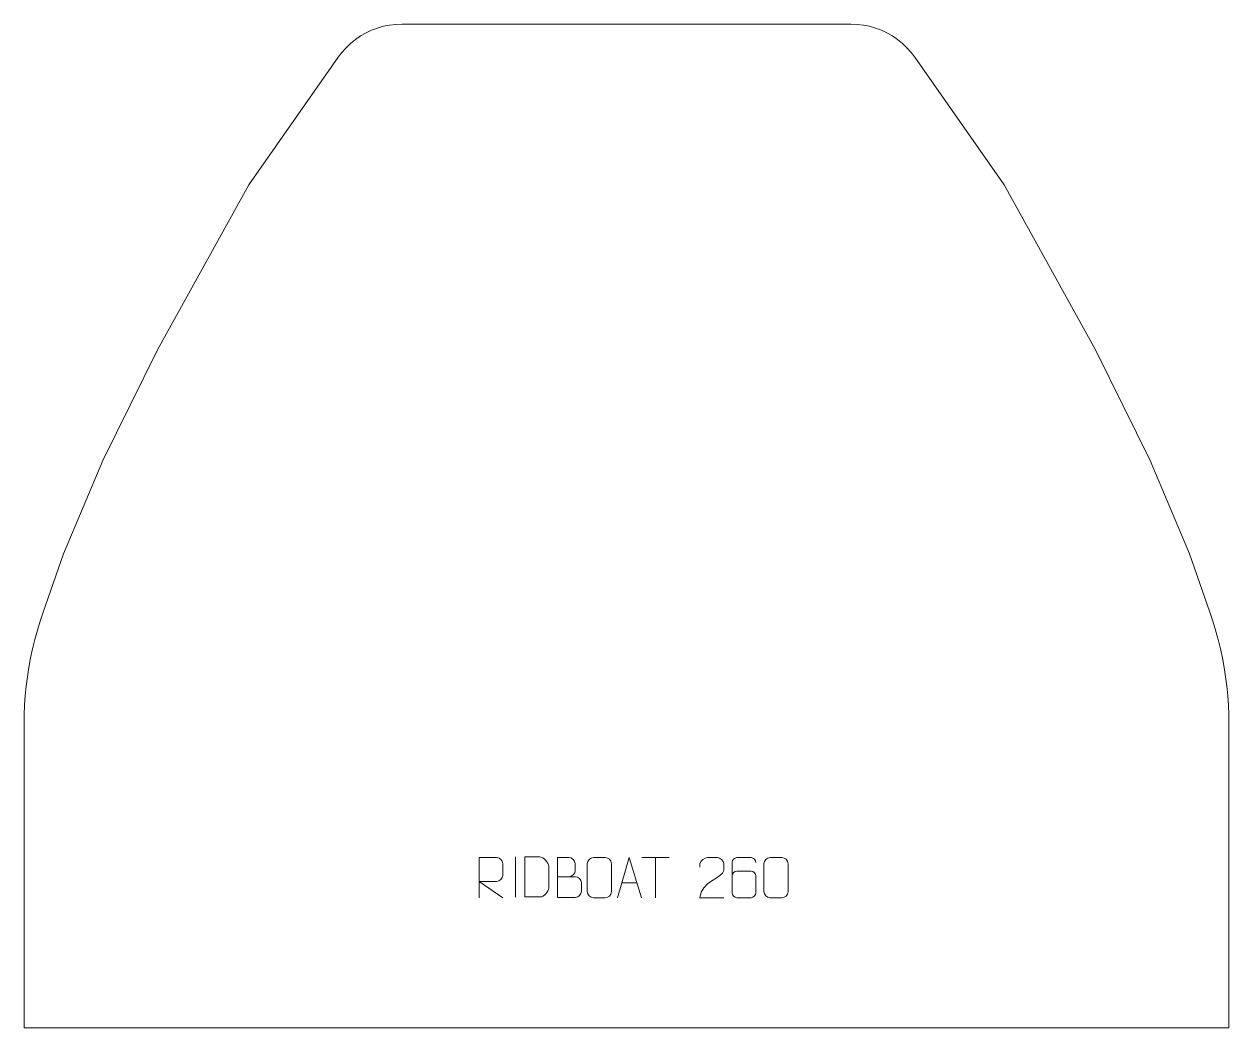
# Model space of a CAD drawing. Header units: millimetres. Extents: x -372 to 378, y 546 to 1171.
import ezdxf

# ---------------------------------------------------------------- set-up
doc = ezdxf.new("R2010")
doc.units = ezdxf.units.MM
doc.header["$MEASUREMENT"] = 0
doc.layers.add('layer 1', color=7, linetype='Continuous')

msp = doc.modelspace()

# ---------------------------------------------------------------- linework, layer by layer
at = {"layer": 'layer 1', "color": 242, "lineweight": 9}
msp.add_open_spline([(-136.2593, 1171.4096), (-136.2593, 1171.4096), (143.2417, 1171.4096), (143.2417, 1171.4096), (143.2417, 1171.4096), (143.2417, 1171.4096), (147.1177, 1171.2554), (147.1177, 1171.2554), (147.1177, 1171.2554), (147.1177, 1171.2554), (150.9687, 1170.7906), (150.9687, 1170.7906), (150.9687, 1170.7906), (150.9687, 1170.7906), (154.7698, 1170.0204), (154.7698, 1170.0204), (154.7698, 1170.0204), (154.7698, 1170.0204), (158.498, 1168.948), (158.498, 1168.948), (158.498, 1168.948), (158.498, 1168.948), (162.1282, 1167.5809), (162.1282, 1167.5809), (162.1282, 1167.5809), (162.1282, 1167.5809), (165.6377, 1165.9287), (165.6377, 1165.9287), (165.6377, 1165.9287), (165.6377, 1165.9287), (169.0037, 1164.0016), (169.0037, 1164.0016), (169.0037, 1164.0016), (169.0037, 1164.0016), (172.2048, 1161.8115), (172.2048, 1161.8115), (172.2048, 1161.8115), (172.2048, 1161.8115), (175.2211, 1159.3723), (175.2211, 1159.3723), (175.2211, 1159.3723), (175.2211, 1159.3723), (178.0322, 1156.6993), (178.0322, 1156.6993), (178.0322, 1156.6993), (178.0322, 1156.6993), (180.6205, 1153.8109), (180.6205, 1153.8109), (180.6205, 1153.8109), (180.6205, 1153.8109), (182.9711, 1150.7251), (182.9711, 1150.7251), (182.9711, 1150.7251), (182.9711, 1150.7251), (238.4908, 1071.4094), (238.4908, 1071.4094), (238.4908, 1071.4094), (238.4908, 1071.4094), (295.4904, 968.5304), (295.4904, 968.5304), (295.4904, 968.5304), (295.4904, 968.5304), (329.5152, 899.6866), (329.5152, 899.6866), (329.5152, 899.6866), (329.5152, 899.6866), (353.9111, 841.6388), (353.9111, 841.6388), (353.9111, 841.6388), (353.9111, 841.6388), (366.6362, 805.2815), (366.6362, 805.2815), (366.6362, 805.2815), (366.6362, 805.2815), (368.5148, 799.6634), (368.5148, 799.6634), (368.5148, 799.6634), (368.5148, 799.6634), (370.2347, 793.9944), (370.2347, 793.9944), (370.2347, 793.9944), (370.2347, 793.9944), (371.7952, 788.2787), (371.7952, 788.2787), (371.7952, 788.2787), (371.7952, 788.2787), (373.1938, 782.5222), (373.1938, 782.5222), (373.1938, 782.5222), (373.1938, 782.5222), (374.4321, 776.7295), (374.4321, 776.7295), (374.4321, 776.7295), (374.4321, 776.7295), (375.5066, 770.903), (375.5066, 770.903), (375.5066, 770.903), (375.5066, 770.903), (376.4173, 765.0492), (376.4173, 765.0492), (376.4173, 765.0492), (376.4173, 765.0492), (377.1629, 759.1721), (377.1629, 759.1721), (377.1629, 759.1721), (377.1629, 759.1721), (377.7429, 753.277), (377.7429, 753.277), (377.7429, 753.277), (377.7429, 753.277), (378.1581, 747.3669), (378.1581, 747.3669), (378.1581, 747.3669), (378.1581, 747.3669), (378.4076, 741.4476), (378.4076, 741.4476), (378.4076, 741.4476), (378.4076, 741.4476), (378.4911, 735.524), (378.4911, 735.524), (378.4911, 735.524), (378.4911, 735.524), (378.4911, 546.4106), (378.4911, 546.4106), (378.4911, 546.4106), (378.4911, 546.4106), (-371.5087, 546.4106), (-371.5087, 546.4106), (-371.5087, 546.4106), (-371.5087, 546.4106), (-371.5087, 735.524), (-371.5087, 735.524), (-371.5087, 735.524), (-371.5087, 735.524), (-371.4252, 741.4476), (-371.4252, 741.4476), (-371.4252, 741.4476), (-371.4252, 741.4476), (-371.1769, 747.3669), (-371.1769, 747.3669), (-371.1769, 747.3669), (-371.1769, 747.3669), (-370.7606, 753.277), (-370.7606, 753.277), (-370.7606, 753.277), (-370.7606, 753.277), (-370.1805, 759.1721), (-370.1805, 759.1721), (-370.1805, 759.1721), (-370.1805, 759.1721), (-369.4349, 765.0492), (-369.4349, 765.0492), (-369.4349, 765.0492), (-369.4349, 765.0492), (-368.5242, 770.903), (-368.5242, 770.903), (-368.5242, 770.903), (-368.5242, 770.903), (-367.4497, 776.7295), (-367.4497, 776.7295), (-367.4497, 776.7295), (-367.4497, 776.7295), (-366.2125, 782.5222), (-366.2125, 782.5222), (-366.2125, 782.5222), (-366.2125, 782.5222), (-364.8128, 788.2787), (-364.8128, 788.2787), (-364.8128, 788.2787), (-364.8128, 788.2787), (-363.2522, 793.9944), (-363.2522, 793.9944), (-363.2522, 793.9944), (-363.2522, 793.9944), (-361.5324, 799.6634), (-361.5324, 799.6634), (-361.5324, 799.6634), (-361.5324, 799.6634), (-359.6538, 805.2815), (-359.6538, 805.2815), (-359.6538, 805.2815), (-359.6538, 805.2815), (-346.9287, 841.6388), (-346.9287, 841.6388), (-346.9287, 841.6388), (-346.9287, 841.6388), (-322.5337, 899.6866), (-322.5337, 899.6866), (-322.5337, 899.6866), (-322.5337, 899.6866), (-288.5092, 968.5304), (-288.5092, 968.5304), (-288.5092, 968.5304), (-288.5092, 968.5304), (-231.5084, 1071.4094), (-231.5084, 1071.4094), (-231.5084, 1071.4094), (-231.5084, 1071.4094), (-175.9887, 1150.7251), (-175.9887, 1150.7251), (-175.9887, 1150.7251), (-175.9887, 1150.7251), (-173.6393, 1153.8109), (-173.6393, 1153.8109), (-173.6393, 1153.8109), (-173.6393, 1153.8109), (-171.0498, 1156.6993), (-171.0498, 1156.6993), (-171.0498, 1156.6993), (-171.0498, 1156.6993), (-168.2387, 1159.3723), (-168.2387, 1159.3723), (-168.2387, 1159.3723), (-168.2387, 1159.3723), (-165.2224, 1161.8115), (-165.2224, 1161.8115), (-165.2224, 1161.8115), (-165.2224, 1161.8115), (-162.0213, 1164.0016), (-162.0213, 1164.0016), (-162.0213, 1164.0016), (-162.0213, 1164.0016), (-158.6553, 1165.9287), (-158.6553, 1165.9287), (-158.6553, 1165.9287), (-158.6553, 1165.9287), (-155.1458, 1167.5809), (-155.1458, 1167.5809), (-155.1458, 1167.5809), (-155.1458, 1167.5809), (-151.5156, 1168.948), (-151.5156, 1168.948), (-151.5156, 1168.948), (-151.5156, 1168.948), (-147.7874, 1170.0204), (-147.7874, 1170.0204), (-147.7874, 1170.0204), (-147.7874, 1170.0204), (-143.9863, 1170.7906), (-143.9863, 1170.7906), (-143.9863, 1170.7906), (-143.9863, 1170.7906), (-140.1353, 1171.2554), (-140.1353, 1171.2554), (-140.1353, 1171.2554), (-140.1353, 1171.2554), (-136.2593, 1171.4096), (-136.2593, 1171.4096)], degree=3, knots=[0, 0, 0, 0, 0.01587302, 0.01587302, 0.01587302, 0.01587302, 0.03174603, 0.03174603, 0.03174603, 0.03174603, 0.04761905, 0.04761905, 0.04761905, 0.04761905, 0.06349206, 0.06349206, 0.06349206, 0.06349206, 0.07936508, 0.07936508, 0.07936508, 0.07936508, 0.0952381, 0.0952381, 0.0952381, 0.0952381, 0.11111111, 0.11111111, 0.11111111, 0.11111111, 0.12698413, 0.12698413, 0.12698413, 0.12698413, 0.14285714, 0.14285714, 0.14285714, 0.14285714, 0.15873016, 0.15873016, 0.15873016, 0.15873016, 0.17460317, 0.17460317, 0.17460317, 0.17460317, 0.19047619, 0.19047619, 0.19047619, 0.19047619, 0.20634921, 0.20634921, 0.20634921, 0.20634921, 0.22222222, 0.22222222, 0.22222222, 0.22222222, 0.23809524, 0.23809524, 0.23809524, 0.23809524, 0.25396825, 0.25396825, 0.25396825, 0.25396825, 0.26984127, 0.26984127, 0.26984127, 0.26984127, 0.28571429, 0.28571429, 0.28571429, 0.28571429, 0.3015873, 0.3015873, 0.3015873, 0.3015873, 0.31746032, 0.31746032, 0.31746032, 0.31746032, 0.33333333, 0.33333333, 0.33333333, 0.33333333, 0.34920635, 0.34920635, 0.34920635, 0.34920635, 0.36507937, 0.36507937, 0.36507937, 0.36507937, 0.38095238, 0.38095238, 0.38095238, 0.38095238, 0.3968254, 0.3968254, 0.3968254, 0.3968254, 0.41269841, 0.41269841, 0.41269841, 0.41269841, 0.42857143, 0.42857143, 0.42857143, 0.42857143, 0.44444444, 0.44444444, 0.44444444, 0.44444444, 0.46031746, 0.46031746, 0.46031746, 0.46031746, 0.47619048, 0.47619048, 0.47619048, 0.47619048, 0.49206349, 0.49206349, 0.49206349, 0.49206349, 0.50793651, 0.50793651, 0.50793651, 0.50793651, 0.52380952, 0.52380952, 0.52380952, 0.52380952, 0.53968254, 0.53968254, 0.53968254, 0.53968254, 0.55555556, 0.55555556, 0.55555556, 0.55555556, 0.57142857, 0.57142857, 0.57142857, 0.57142857, 0.58730159, 0.58730159, 0.58730159, 0.58730159, 0.6031746, 0.6031746, 0.6031746, 0.6031746, 0.61904762, 0.61904762, 0.61904762, 0.61904762, 0.63492063, 0.63492063, 0.63492063, 0.63492063, 0.65079365, 0.65079365, 0.65079365, 0.65079365, 0.66666667, 0.66666667, 0.66666667, 0.66666667, 0.68253968, 0.68253968, 0.68253968, 0.68253968, 0.6984127, 0.6984127, 0.6984127, 0.6984127, 0.71428571, 0.71428571, 0.71428571, 0.71428571, 0.73015873, 0.73015873, 0.73015873, 0.73015873, 0.74603175, 0.74603175, 0.74603175, 0.74603175, 0.76190476, 0.76190476, 0.76190476, 0.76190476, 0.77777778, 0.77777778, 0.77777778, 0.77777778, 0.79365079, 0.79365079, 0.79365079, 0.79365079, 0.80952381, 0.80952381, 0.80952381, 0.80952381, 0.82539683, 0.82539683, 0.82539683, 0.82539683, 0.84126984, 0.84126984, 0.84126984, 0.84126984, 0.85714286, 0.85714286, 0.85714286, 0.85714286, 0.87301587, 0.87301587, 0.87301587, 0.87301587, 0.88888889, 0.88888889, 0.88888889, 0.88888889, 0.9047619, 0.9047619, 0.9047619, 0.9047619, 0.92063492, 0.92063492, 0.92063492, 0.92063492, 0.93650794, 0.93650794, 0.93650794, 0.93650794, 0.95238095, 0.95238095, 0.95238095, 0.95238095, 0.96825397, 0.96825397, 0.96825397, 0.96825397, 1, 1, 1, 1], dxfattribs=at)
at = {"layer": 'layer 1', "color": 250, "lineweight": 9}
for points in [[(-65.5704, 652.8815), (-65.5704, 652.8815), (-65.5704, 627.9074), (-65.5704, 627.9074)], [(13.0387, 652.4178), (13.0387, 652.4178), (30.0259, 652.4178), (30.0259, 652.4178)], [(21.5325, 627.4878), (21.5325, 627.4878), (21.5325, 652.4413), (21.5325, 652.4413)], [(0.5694, 636.7372), (0.5694, 636.7372), (10.0651, 636.7372), (10.0651, 636.7372)]]:
    msp.add_open_spline(points, degree=3, dxfattribs=at)
for points, knots in [([(-59.7501, 627.9503), (-57.4183, 627.9507), (-52.4681, 627.9267), (-50.1366, 627.9264), (-50.1366, 627.9264), (-48.2116, 627.821), (-44.893, 631.3626), (-44.9042, 633.3799), (-44.9042, 633.3799), (-44.9046, 639.15), (-44.9046, 641.3197), (-44.9042, 647.089), (-44.9042, 647.089), (-44.9085, 649.2271), (-48.283, 652.8872), (-50.4354, 652.8737), (-50.4354, 652.8737), (-52.7611, 652.8737), (-57.4854, 652.8737), (-59.8115, 652.8737), (-59.8115, 652.8737), (-59.8111, 647.1268), (-59.7498, 633.6976), (-59.7501, 627.9503)], [0, 0, 0, 0, 0.14285714, 0.14285714, 0.14285714, 0.14285714, 0.28571429, 0.28571429, 0.28571429, 0.28571429, 0.42857143, 0.42857143, 0.42857143, 0.42857143, 0.57142857, 0.57142857, 0.57142857, 0.57142857, 0.71428571, 0.71428571, 0.71428571, 0.71428571, 1, 1, 1, 1]), ([(-39.3814, 640.559), (-35.7428, 640.5594), (-32.1557, 640.5594), (-28.5163, 640.559), (-28.5163, 640.559), (-26.5409, 640.5417), (-24.6173, 638.8056), (-24.6173, 636.756), (-24.6173, 636.756), (-24.6177, 635.6274), (-24.6177, 632.578), (-24.6173, 631.4491), (-24.6173, 631.4491), (-24.5997, 629.5912), (-26.1418, 627.5773), (-28.4633, 627.5942), (-28.4633, 627.5942), (-32.1031, 627.5946), (-35.7425, 627.5946), (-39.3814, 627.5942), (-39.3814, 627.5942), (-39.3814, 635.9125), (-39.3814, 644.2303), (-39.3814, 652.5478), (-39.3814, 652.5478), (-37.0077, 652.5478), (-34.6336, 652.5478), (-32.2594, 652.5478), (-32.2594, 652.5478), (-30.5786, 652.5654), (-28.4818, 650.6549), (-28.4641, 648.6925), (-28.4641, 648.6925), (-28.4645, 646.6264), (-28.4645, 646.4804), (-28.4641, 644.4139), (-28.4641, 644.4139), (-28.4468, 642.3478), (-30.3013, 640.5417), (-32.3113, 640.559)], [0, 0, 0, 0, 0.09090909, 0.09090909, 0.09090909, 0.09090909, 0.18181818, 0.18181818, 0.18181818, 0.18181818, 0.27272727, 0.27272727, 0.27272727, 0.27272727, 0.36363636, 0.36363636, 0.36363636, 0.36363636, 0.45454545, 0.45454545, 0.45454545, 0.45454545, 0.54545455, 0.54545455, 0.54545455, 0.54545455, 0.63636364, 0.63636364, 0.63636364, 0.63636364, 0.72727273, 0.72727273, 0.72727273, 0.72727273, 0.81818182, 0.81818182, 0.81818182, 0.81818182, 1, 1, 1, 1]), ([(-88.2344, 627.4659), (-88.2344, 627.4659), (-88.2344, 652.4194), (-88.2344, 652.4194), (-88.2344, 652.4194), (-84.6396, 652.4194), (-81.0441, 652.4194), (-77.4489, 652.4194), (-77.4489, 652.4194), (-75.1236, 652.3817), (-73.5663, 650.8917), (-73.5704, 648.5253), (-73.5704, 648.5253), (-73.5708, 646.4898), (-73.5708, 643.4304), (-73.5704, 641.3944), (-73.5704, 641.3944), (-73.5769, 639.5189), (-75.3892, 637.5771), (-77.3987, 637.558), (-77.3987, 637.558), (-77.3987, 637.558), (-88.2344, 637.558), (-88.2344, 637.558), (-88.2344, 637.558), (-88.2344, 637.558), (-73.5797, 627.4659), (-73.5797, 627.4659)], [0, 0, 0, 0, 0.125, 0.125, 0.125, 0.125, 0.25, 0.25, 0.25, 0.25, 0.375, 0.375, 0.375, 0.375, 0.5, 0.5, 0.5, 0.5, 0.625, 0.625, 0.625, 0.625, 0.75, 0.75, 0.75, 0.75, 1, 1, 1, 1]), ([(-16.9686, 652.4393), (-14.6025, 652.4393), (-12.236, 652.4393), (-9.8695, 652.4393), (-9.8695, 652.4393), (-7.889, 652.4749), (-5.863, 650.9806), (-5.8359, 648.5385), (-5.8359, 648.5385), (-5.8363, 642.7811), (-5.8363, 637.0233), (-5.8359, 631.2651), (-5.8359, 631.2651), (-5.978, 628.9375), (-7.6844, 627.4552), (-9.8695, 627.4444), (-9.8695, 627.4444), (-12.2419, 627.4448), (-14.6143, 627.4448), (-16.9863, 627.4444), (-16.9863, 627.4444), (-18.9448, 627.3388), (-20.9512, 629.2267), (-20.9398, 631.2477), (-20.9398, 631.2477), (-20.9394, 637.0283), (-20.9394, 642.8086), (-20.9398, 648.5884), (-20.9398, 648.5884), (-20.9355, 650.7304), (-19.1584, 652.4529), (-16.9686, 652.4393)], [0, 0, 0, 0, 0.11111111, 0.11111111, 0.11111111, 0.11111111, 0.22222222, 0.22222222, 0.22222222, 0.22222222, 0.33333333, 0.33333333, 0.33333333, 0.33333333, 0.44444444, 0.44444444, 0.44444444, 0.44444444, 0.55555556, 0.55555556, 0.55555556, 0.55555556, 0.66666667, 0.66666667, 0.66666667, 0.66666667, 0.77777778, 0.77777778, 0.77777778, 0.77777778, 1, 1, 1, 1]), ([(-2.1532, 627.4878), (-2.1532, 627.4878), (5.2178, 652.4413), (5.2178, 652.4413), (5.2178, 652.4413), (5.2178, 652.4413), (12.7877, 627.4878), (12.7877, 627.4878)], [0, 0, 0, 0, 0.33333333, 0.33333333, 0.33333333, 0.33333333, 1, 1, 1, 1]), ([(63.9835, 627.4529), (59.0691, 627.4532), (54.1547, 627.4532), (49.2406, 627.4529), (49.2406, 627.4529), (49.2406, 637.3852), (63.8916, 640.0264), (63.9835, 644.3367), (63.9835, 644.3367), (63.9832, 645.7608), (63.9832, 647.1845), (63.9835, 648.6078), (63.9835, 648.6078), (63.9666, 650.6849), (61.8438, 652.4097), (60.1728, 652.427), (60.1728, 652.427), (58.0996, 652.4266), (56.0267, 652.4266), (53.9543, 652.427), (53.9543, 652.427), (52.1322, 652.4435), (49.3075, 650.6514), (49.2406, 648.5578), (49.2406, 648.5578), (49.2406, 648.5578), (49.2406, 646.503), (49.2406, 646.503)], [0, 0, 0, 0, 0.125, 0.125, 0.125, 0.125, 0.25, 0.25, 0.25, 0.25, 0.375, 0.375, 0.375, 0.375, 0.5, 0.5, 0.5, 0.5, 0.625, 0.625, 0.625, 0.625, 0.75, 0.75, 0.75, 0.75, 1, 1, 1, 1]), ([(84.042, 649.4807), (84.0179, 650.8202), (82.6617, 652.4734), (81.0898, 652.4391), (81.0898, 652.4391), (78.105, 652.4388), (75.1198, 652.4388), (72.1344, 652.4391), (72.1344, 652.4391), (70.9153, 652.454), (69.1871, 651.0164), (69.1821, 649.4807), (69.1821, 649.4807), (69.1824, 643.1202), (69.1824, 636.7594), (69.1821, 630.3987), (69.1821, 630.3987), (69.1868, 629.2358), (70.9153, 627.4647), (72.1344, 627.4403), (72.1344, 627.4403), (75.1198, 627.4406), (78.105, 627.4406), (81.0898, 627.4403), (81.0898, 627.4403), (82.3679, 627.4841), (84.0376, 629.0986), (84.042, 630.3987), (84.042, 630.3987), (84.042, 633.982), (84.042, 637.5651), (84.042, 641.1478), (84.042, 641.1478), (84.0035, 642.626), (82.4208, 644.0589), (81.0898, 644.0569), (81.0898, 644.0569), (78.105, 644.0572), (75.1198, 644.0572), (72.1344, 644.0569), (72.1344, 644.0569), (70.8049, 644.0619), (69.1619, 642.5546), (69.2036, 641.1261)], [0, 0, 0, 0, 0.08333333, 0.08333333, 0.08333333, 0.08333333, 0.16666667, 0.16666667, 0.16666667, 0.16666667, 0.25, 0.25, 0.25, 0.25, 0.33333333, 0.33333333, 0.33333333, 0.33333333, 0.41666667, 0.41666667, 0.41666667, 0.41666667, 0.5, 0.5, 0.5, 0.5, 0.58333333, 0.58333333, 0.58333333, 0.58333333, 0.66666667, 0.66666667, 0.66666667, 0.66666667, 0.75, 0.75, 0.75, 0.75, 0.83333333, 0.83333333, 0.83333333, 0.83333333, 1, 1, 1, 1]), ([(93.0314, 652.4393), (95.3975, 652.4393), (97.764, 652.4393), (100.1305, 652.4393), (100.1305, 652.4393), (102.111, 652.4749), (104.137, 650.9806), (104.1641, 648.5385), (104.1641, 648.5385), (104.1637, 642.7811), (104.1637, 637.0233), (104.1641, 631.2651), (104.1641, 631.2651), (104.022, 628.9375), (102.3156, 627.4552), (100.1305, 627.4444), (100.1305, 627.4444), (97.7581, 627.4448), (95.3857, 627.4448), (93.0137, 627.4444), (93.0137, 627.4444), (91.0552, 627.3388), (89.0488, 629.2267), (89.0602, 631.2477), (89.0602, 631.2477), (89.0606, 637.0283), (89.0606, 642.8086), (89.0602, 648.5884), (89.0602, 648.5884), (89.0645, 650.7304), (90.8416, 652.4529), (93.0314, 652.4393)], [0, 0, 0, 0, 0.11111111, 0.11111111, 0.11111111, 0.11111111, 0.22222222, 0.22222222, 0.22222222, 0.22222222, 0.33333333, 0.33333333, 0.33333333, 0.33333333, 0.44444444, 0.44444444, 0.44444444, 0.44444444, 0.55555556, 0.55555556, 0.55555556, 0.55555556, 0.66666667, 0.66666667, 0.66666667, 0.66666667, 0.77777778, 0.77777778, 0.77777778, 0.77777778, 1, 1, 1, 1])]:
    msp.add_open_spline(points, degree=3, knots=knots, dxfattribs=at)

doc.saveas('drawing.dxf')
